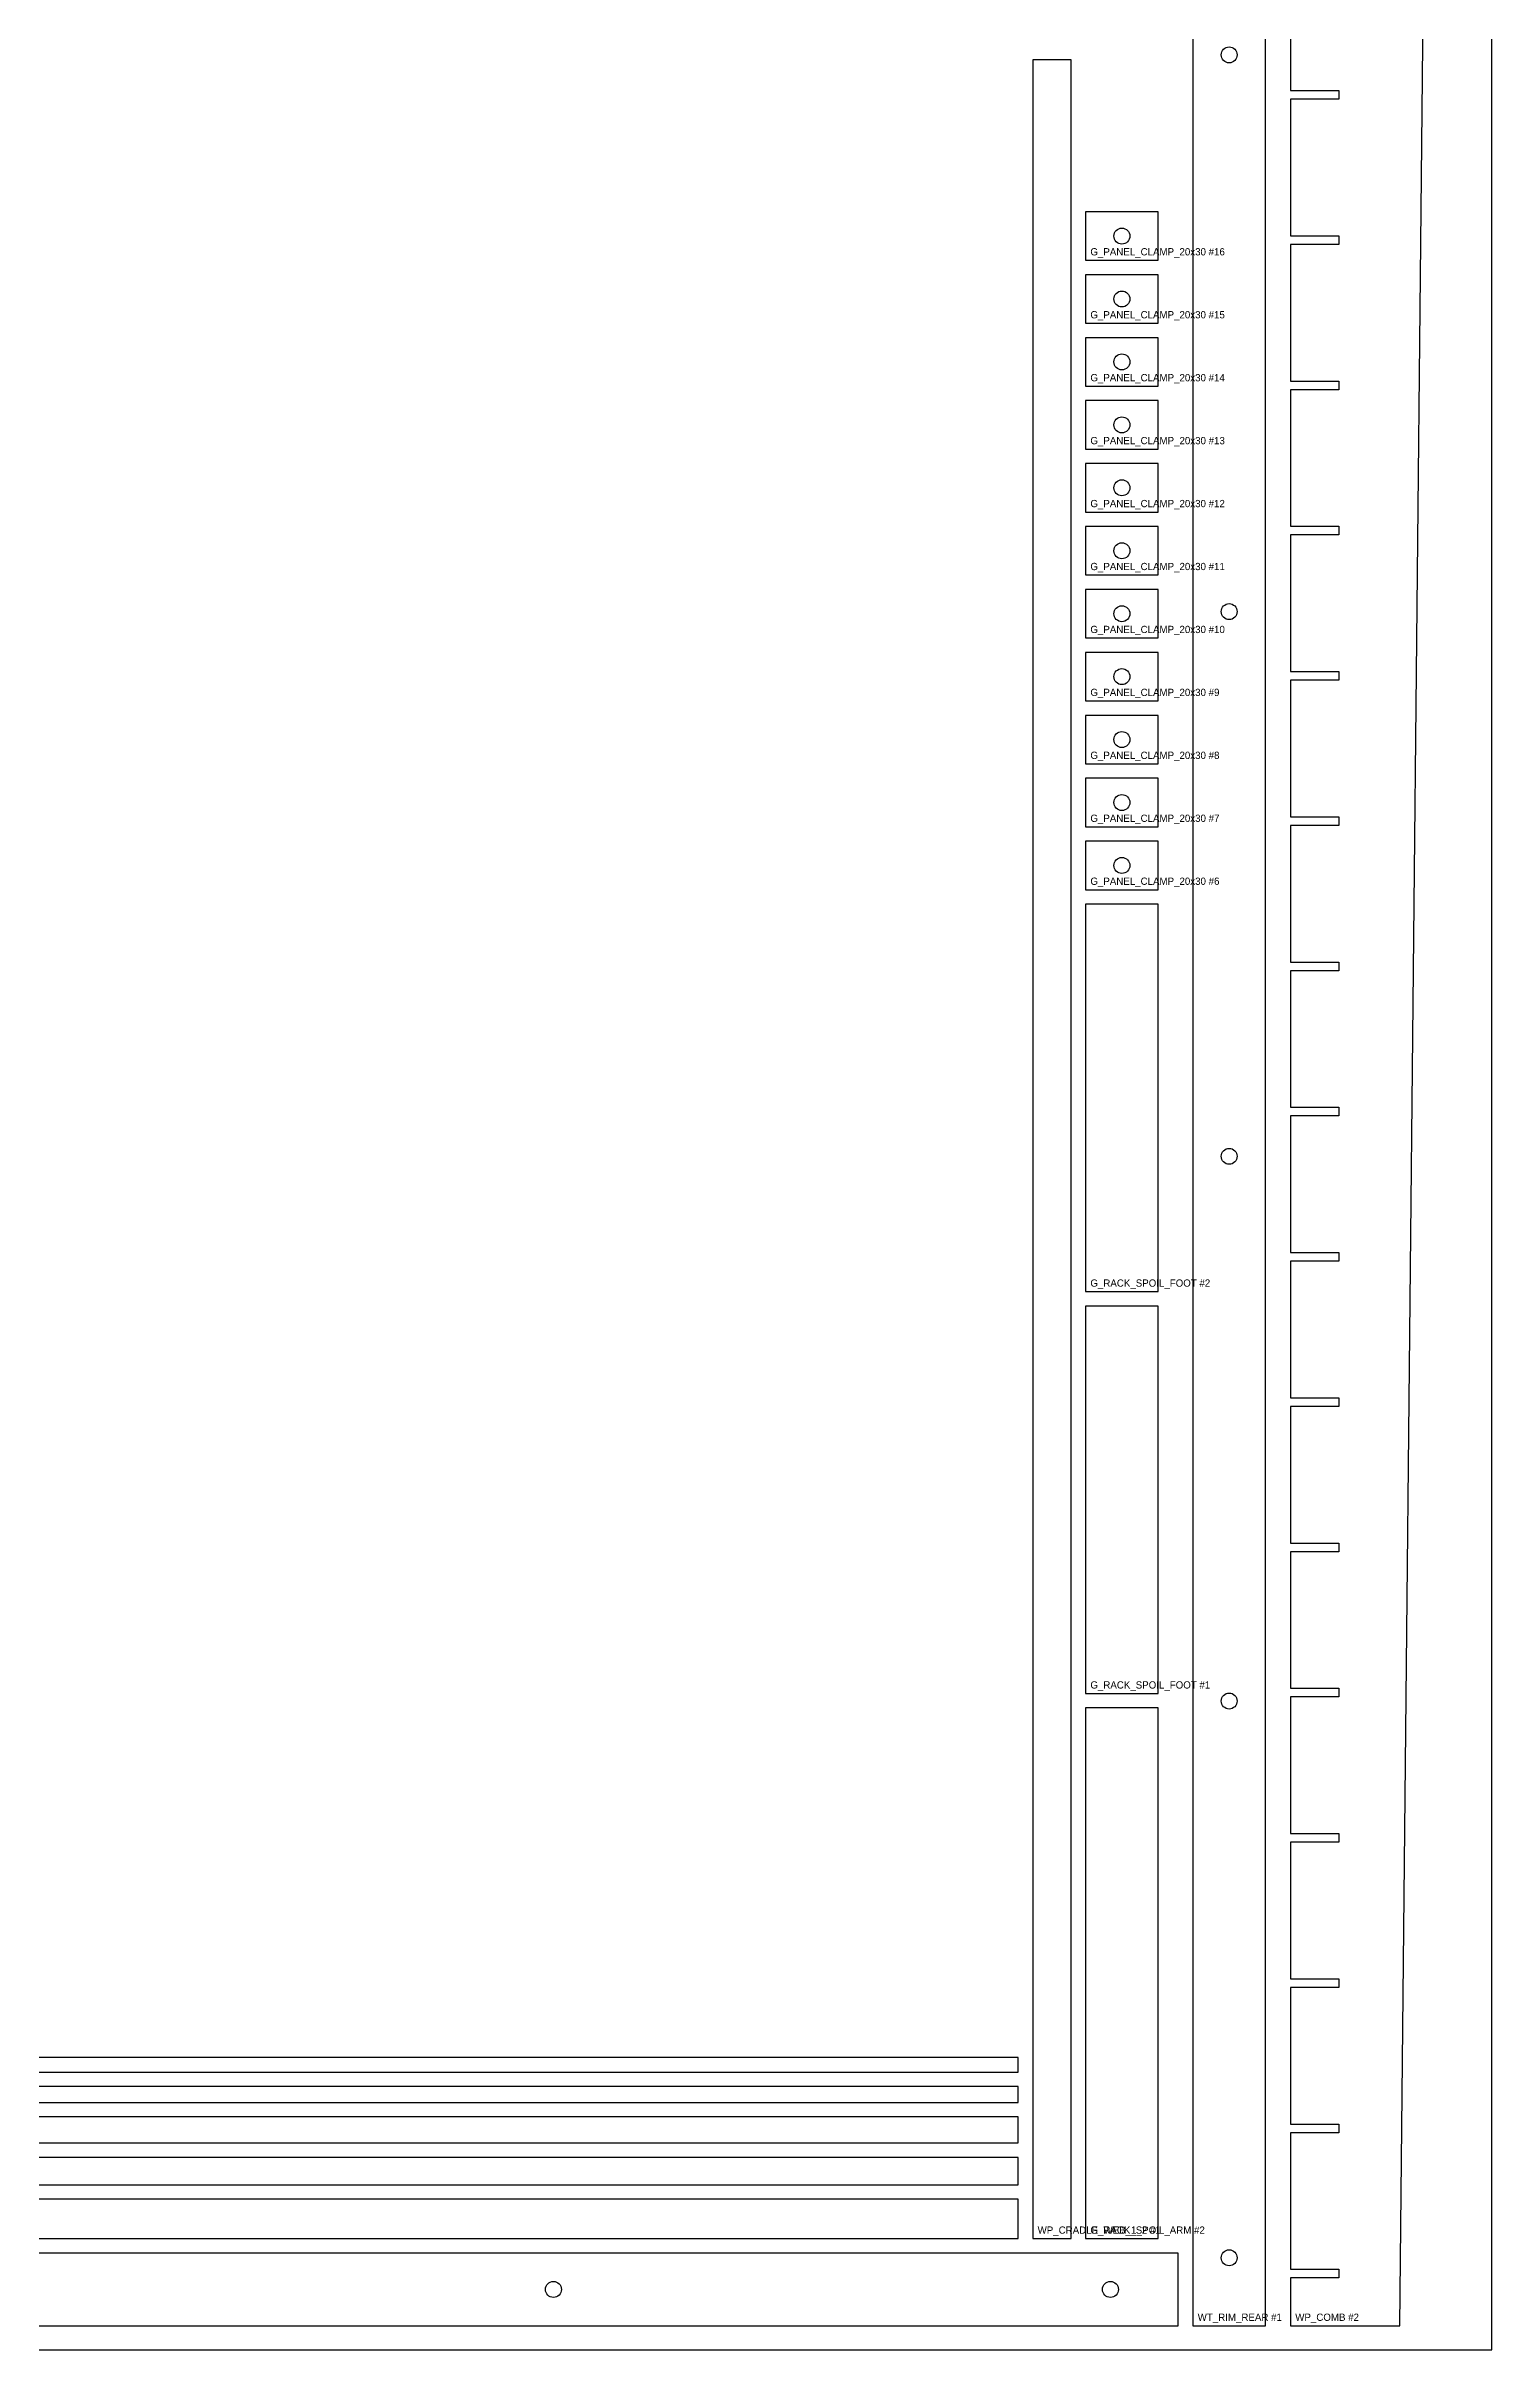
# Model space of a CAD drawing. Header units: millimetres. Extents: x 0 to 1219, y 0 to 2438.
# Drawn here: x 622 to 1219, y 0 to 952 of the extents above; entities that cross this region are included whole.
import ezdxf

# ---------------------------------------------------------------- set-up
doc = ezdxf.new("R2010")
doc.units = ezdxf.units.MM
for name, color, linetype in [('CUT_HOLES', 7, 'Continuous'), ('CUT_OUTER', 7, 'Continuous'), ('PART_MARK_NO_CUT', 7, 'Continuous'), ('STOCK_NO_CUT', 7, 'Continuous')]:
    doc.layers.add(name, color=color, linetype=linetype)

msp = doc.modelspace()

# ---------------------------------------------------------------- linework, layer by layer
at = {"layer": 'CUT_HOLES'}
for centre in [(1110.7, 948.05), (1066.39, 873.2), (1066.39, 847.2), (1066.39, 821.2), (1066.39, 795.2), (1066.39, 769.2), (1066.39, 743.2), (1066.39, 717.2), (1110.7, 718.05), (1066.39, 691.2), (1066.39, 665.2), (1066.39, 639.2), (1066.39, 613.2), (1110.7, 493.05), (1110.7, 268.05), (1110.7, 38.05), (831.65, 25), (1061.65, 25)]:
    msp.add_circle(centre, 3.3, dxfattribs=at)
at = {"layer": 'CUT_OUTER'}
msp.add_lwpolyline([(1136, 989.72), (1136, 933.32), (1156, 933.32), (1156, 929.72), (1136, 929.72), (1136, 873.32), (1156, 873.32), (1156, 869.72), (1136, 869.72), (1136, 813.32), (1156, 813.32), (1156, 809.72), (1136, 809.72), (1136, 753.32), (1156, 753.32), (1156, 749.72), (1136, 749.72), (1136, 693.32), (1156, 693.32), (1156, 689.72), (1136, 689.72), (1136, 633.32), (1156, 633.32), (1156, 629.72), (1136, 629.72), (1136, 573.32), (1156, 573.32), (1156, 569.72), (1136, 569.72), (1136, 513.32), (1156, 513.32), (1156, 509.72), (1136, 509.72), (1136, 453.32), (1156, 453.32), (1156, 449.72), (1136, 449.72), (1136, 393.32), (1156, 393.32), (1156, 389.72), (1136, 389.72), (1136, 333.32), (1156, 333.32), (1156, 329.72), (1136, 329.72), (1136, 273.32), (1156, 273.32), (1156, 269.72), (1136, 269.72), (1136, 213.32), (1156, 213.32), (1156, 209.72), (1136, 209.72), (1136, 153.32), (1156, 153.32), (1156, 149.72), (1136, 149.72), (1136, 93.32), (1156, 93.32), (1156, 89.72), (1136, 89.72), (1136, 33.32), (1156, 33.32), (1156, 29.72), (1136, 29.72), (1136, 10), (1181.2, 10), (1192.4, 1130)], dxfattribs=at)
for points in [[(1125.7, 10), (1125.7, 976.1), (1095.7, 976.1), (1095.7, 10)], [(1045.39, 46), (1045.39, 946), (1029.6, 946), (1029.6, 46)], [(1081.39, 863.2), (1081.39, 883.2), (1051.39, 883.2), (1051.39, 863.2)], [(1081.39, 837.2), (1081.39, 857.2), (1051.39, 857.2), (1051.39, 837.2)], [(1081.39, 811.2), (1081.39, 831.2), (1051.39, 831.2), (1051.39, 811.2)], [(1081.39, 785.2), (1081.39, 805.2), (1051.39, 805.2), (1051.39, 785.2)], [(1081.39, 759.2), (1081.39, 779.2), (1051.39, 779.2), (1051.39, 759.2)], [(1081.39, 733.2), (1081.39, 753.2), (1051.39, 753.2), (1051.39, 733.2)], [(1081.39, 707.2), (1081.39, 727.2), (1051.39, 727.2), (1051.39, 707.2)], [(1081.39, 681.2), (1081.39, 701.2), (1051.39, 701.2), (1051.39, 681.2)], [(1081.39, 655.2), (1081.39, 675.2), (1051.39, 675.2), (1051.39, 655.2)], [(1081.39, 629.2), (1081.39, 649.2), (1051.39, 649.2), (1051.39, 629.2)], [(1081.39, 603.2), (1081.39, 623.2), (1051.39, 623.2), (1051.39, 603.2)], [(1081.39, 437.2), (1081.39, 597.2), (1051.39, 597.2), (1051.39, 437.2)], [(1081.39, 271.2), (1081.39, 431.2), (1051.39, 431.2), (1051.39, 271.2)], [(1081.39, 46), (1081.39, 265.2), (1051.39, 265.2), (1051.39, 46)], [(123.6, 114.76), (1023.6, 114.76), (1023.6, 120.8), (123.6, 120.8)], [(123.6, 102.27), (1023.6, 102.27), (1023.6, 108.76), (123.6, 108.76)], [(123.6, 85.48), (1023.6, 85.48), (1023.6, 96.27), (123.6, 96.27)], [(123.6, 68.24), (1023.6, 68.24), (1023.6, 79.48), (123.6, 79.48)], [(123.6, 46), (1023.6, 46), (1023.6, 62.24), (123.6, 62.24)], [(123.6, 10), (1089.7, 10), (1089.7, 40), (123.6, 40)]]:
    msp.add_lwpolyline(points, close=True, dxfattribs=at)
at = {"layer": 'STOCK_NO_CUT'}
msp.add_lwpolyline([(0, 0), (1219.2, 0), (1219.2, 2438.4), (0, 2438.4)], close=True, dxfattribs=at)

# ---------------------------------------------------------------- texts
at = {"layer": 'PART_MARK_NO_CUT'}
for s, p in [('G_PANEL_CLAMP_20x30 #16', (1053.39, 865.2)), ('G_PANEL_CLAMP_20x30 #15', (1053.39, 839.2)), ('G_PANEL_CLAMP_20x30 #14', (1053.39, 813.2)), ('G_PANEL_CLAMP_20x30 #13', (1053.39, 787.2)), ('G_PANEL_CLAMP_20x30 #12', (1053.39, 761.2)), ('G_PANEL_CLAMP_20x30 #11', (1053.39, 735.2)), ('G_PANEL_CLAMP_20x30 #10', (1053.39, 709.2)), ('G_PANEL_CLAMP_20x30 #9', (1053.39, 683.2)), ('G_PANEL_CLAMP_20x30 #8', (1053.39, 657.2)), ('G_PANEL_CLAMP_20x30 #7', (1053.39, 631.2)), ('G_PANEL_CLAMP_20x30 #6', (1053.39, 605.2)), ('G_RACK_SPOIL_FOOT #2', (1053.39, 439.2)), ('G_RACK_SPOIL_FOOT #1', (1053.39, 273.2)), ('WP_CRADLE_WEB_1_2 #1', (1031.6, 48)), ('G_RACK_SPOIL_ARM #2', (1053.39, 48)), ('WT_RIM_REAR #1', (1097.7, 12)), ('WP_COMB #2', (1138, 12))]:
    msp.add_text(s, height=3, dxfattribs=at).set_placement(p)

doc.saveas('drawing.dxf')
